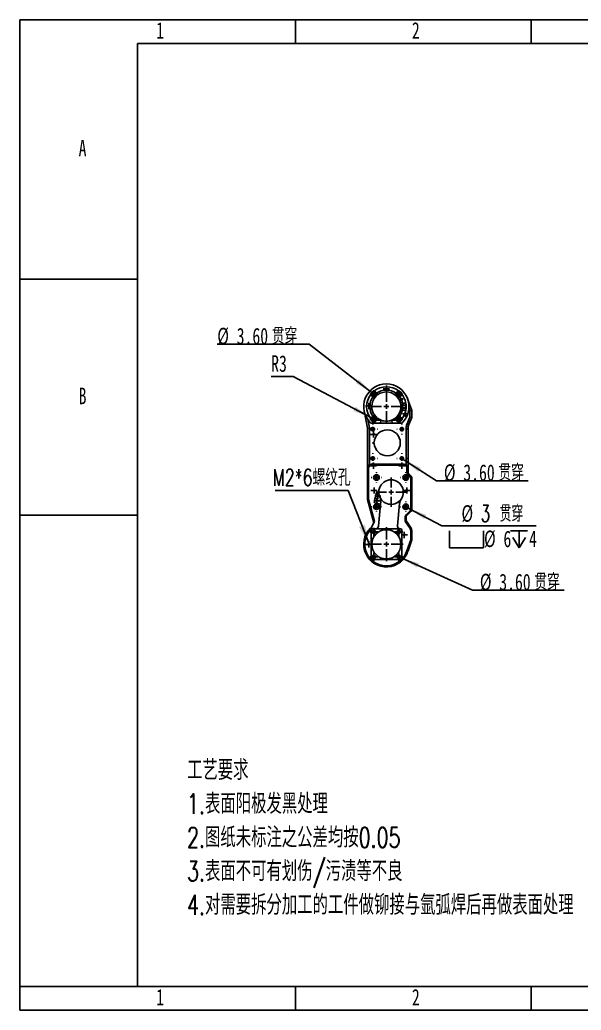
# Model space of a CAD drawing. Header units: millimetres. Extents: x 0 to 316, y 0 to 210.
# Drawn here: x 0 to 119.1, y 0 to 210 of the extents above; entities that cross this region are included whole.
import ezdxf

# ---------------------------------------------------------------- set-up
doc = ezdxf.new("R2010")
doc.units = ezdxf.units.MM
doc.layers.add('图框', color=7, linetype='Continuous')
doc.styles.add('SLDTEXTSTYLE0', font='TXT', dxfattribs={"width": 0.7, "bigfont": 'bigfont'})
doc.styles.add('SLDTEXTSTYLE3', font='TXT', dxfattribs={"width": 0.7})
doc.styles.add('SLDTEXTSTYLE4', font='TXT', dxfattribs={"width": 0.65, "bigfont": 'bigfont'})
doc.dimstyles.new('SLDDIMSTYLE2', dxfattribs={"dimtxt": 3.5, "dimasz": 4.08, "dimexe": 0, "dimexo": 0.0625, "dimgap": 0.875, "dimtad": 0, "dimtih": 1, "dimtoh": 1, "dimlfac": 5, "dimrnd": 1e-09, "dimzin": 4, "dimdsep": 46, "dimtxsty": 'SLDTEXTSTYLE3', "dimblk1": 'NONE', "dimsah": 1, "dimcen": 0, "dimadec": 0, "dimazin": 1, "dimtfac": 1, "dimtmove": 0, "dimatfit": 3, "dimldrblk": 'NONE', "dimfxl": 1, "dimfrac": 2, "dimtolj": 1, "dimtzin": 12, "dimarcsym": 0})
doc.dimstyles.new('SLDDIMSTYLE3', dxfattribs={"dimtxt": 3.5, "dimasz": 4.08, "dimexe": 0, "dimexo": 0.0625, "dimgap": 0.875, "dimtad": 0, "dimtih": 1, "dimtoh": 1, "dimlfac": 5, "dimrnd": 1e-09, "dimzin": 12, "dimdsep": 46, "dimtxsty": 'SLDTEXTSTYLE3', "dimblk1": 'NONE', "dimsah": 1, "dimcen": 0, "dimadec": 0, "dimazin": 3, "dimtfac": 1, "dimtmove": 0, "dimatfit": 3, "dimldrblk": 'NONE', "dimfxl": 1, "dimfrac": 2, "dimtolj": 1, "dimtzin": 12, "dimarcsym": 0})
doc.dimstyles.new('SLDDIMSTYLE4', dxfattribs={"dimtxt": 3.5, "dimasz": 4.08, "dimexe": 0, "dimexo": 0.0625, "dimgap": 0.875, "dimtad": 0, "dimtih": 1, "dimtoh": 1, "dimlfac": 5, "dimrnd": 1e-09, "dimzin": 12, "dimdsep": 46, "dimtxsty": 'SLDTEXTSTYLE3', "dimsah": 1, "dimcen": 0, "dimadec": 0, "dimazin": 3, "dimtfac": 1, "dimtofl": 0, "dimtmove": 0, "dimatfit": 3, "dimfxl": 1, "dimfrac": 2, "dimtolj": 1, "dimtzin": 12, "dimarcsym": 0})
doc.dimstyles.new('SLDDIMSTYLE5', dxfattribs={"dimtxt": 0.18, "dimasz": 4.08, "dimexe": 0, "dimexo": 0.0625, "dimgap": 0, "dimtad": 0, "dimtih": 1, "dimtoh": 1, "dimdec": 0, "dimrnd": 1e-09, "dimzin": 0, "dimdsep": 46, "dimtxsty": 'Standard', "dimsah": 1, "dimcen": 0.09, "dimadec": 0, "dimazin": 0, "dimtfac": 4.08, "dimtdec": 0, "dimtofl": 0, "dimtmove": 0, "dimatfit": 3, "dimfxl": 1, "dimfrac": 2, "dimtolj": 1, "dimtzin": 0, "dimarcsym": 0})

# ---------------------------------------------------------------- blocks, each defined once
blk = doc.blocks.new('_D_3')
at = {"layer": '图框'}
for p, q in [((80.79, 117.19), (81.39, 116.8)), ((81.39, 116.8), (88.42, 112.27)), ((88.42, 112.27), (107.91, 112.27))]:
    blk.add_line(p, q, dxfattribs=at)
blk.add_solid([(81.39, 116.8), (84.54, 114.16), (85.1, 115.02)], dxfattribs=at)
at = {"layer": '图框', "char_height": 3.5, "attachment_point": 1}
for s, insert, style in [('%%c', (90, 115.75), 'SLDTEXTSTYLE3'), ('3.60', (94.12, 115.74), 'SLDTEXTSTYLE3'), ('贯穿', (101.57, 115.74), 'SLDTEXTSTYLE0')]:
    blk.add_mtext(s, dxfattribs=dict(at, insert=insert, style=style))
blk = doc.blocks.new('_None')
blk = doc.blocks.new('SW_SYMBOL_HOLE_SPOT')
at = {"layer": '图框', "color": 0}
for p, q in [((0, 875), (0, 75)), ((1600, 75), (1600, 875)), ((0, 75), (1600, 75))]:
    blk.add_line(p, q, dxfattribs=at)
blk = doc.blocks.new('SW_SYMBOL_HOLE_DEPTH')
at = {"layer": '图框', "color": 0}
for p, q in [((0, 875), (800, 875)), ((100, 555), (400, 75)), ((400, 875), (400, 75)), ((700, 555), (400, 75))]:
    blk.add_line(p, q, dxfattribs=at)
blk = doc.blocks.new('_D_4')
at = {"layer": '图框'}
for p, q in [((81.36, 107.03), (82.42, 106.48)), ((82.42, 106.48), (89.57, 102.73)), ((89.57, 102.73), (109.6, 102.73))]:
    blk.add_line(p, q, dxfattribs=at)
blk.add_solid([(82.42, 106.48), (85.8, 104.14), (86.27, 105.04)], dxfattribs=at)
at = {"layer": '图框', "xscale": 0.0045117371, "yscale": 0.0045117371, "zscale": 0.0045117371}
for name, p in [('SW_SYMBOL_HOLE_SPOT', (91.16, 97.7)), ('SW_SYMBOL_HOLE_DEPTH', (104.17, 97.7))]:
    blk.add_blockref(name, p, dxfattribs=at)
at = {"layer": '图框', "char_height": 3.5, "attachment_point": 1}
for s, insert, style in [('%%c', (93.73, 107.08), 'SLDTEXTSTYLE3'), ('3 贯穿', (97.85, 107.06), 'SLDTEXTSTYLE4'), ('%%c', (98.52, 101.71), 'SLDTEXTSTYLE3'), ('6', (102.64, 101.69), 'SLDTEXTSTYLE3'), ('4', (108.07, 101.69), 'SLDTEXTSTYLE3')]:
    blk.add_mtext(s, dxfattribs=dict(at, insert=insert, style=style))
blk = doc.blocks.new('_D_5')
at = {"layer": '图框'}
for p, q in [((80.11, 96.28), (80.77, 95.99)), ((80.77, 95.99), (96.05, 89.07)), ((96.05, 89.07), (115.54, 89.07))]:
    blk.add_line(p, q, dxfattribs=at)
blk.add_solid([(80.77, 95.99), (84.28, 93.84), (84.7, 94.77)], dxfattribs=at)
at = {"layer": '图框', "char_height": 3.5, "attachment_point": 1}
for s, insert, style in [('%%c', (97.63, 92.55), 'SLDTEXTSTYLE3'), ('3.60', (101.75, 92.54), 'SLDTEXTSTYLE3'), ('贯穿', (109.2, 92.54), 'SLDTEXTSTYLE0')]:
    blk.add_mtext(s, dxfattribs=dict(at, insert=insert, style=style))
blk = doc.blocks.new('_D_6')
at = {"layer": '图框'}
for p, q in [((58, 134.34), (53.35, 134.34)), ((74.61, 125.61), (58, 134.34)), ((75.14, 125.33), (74.61, 125.61))]:
    blk.add_line(p, q, dxfattribs=at)
blk.add_solid([(74.61, 125.61), (71.23, 127.96), (70.76, 127.06)], dxfattribs=at)
at = {"layer": '图框', "insert": (53.35, 138.86), "char_height": 3.5, "attachment_point": 1, "style": 'SLDTEXTSTYLE3'}
blk.add_mtext('R3', dxfattribs=at)
blk = doc.blocks.new('_D_7')
at = {"layer": '图框'}
for p, q in [((61.4, 141.22), (41.91, 141.22)), ((74.85, 130.86), (61.4, 141.22)), ((75.42, 130.42), (74.85, 130.86))]:
    blk.add_line(p, q, dxfattribs=at)
blk.add_solid([(74.85, 130.86), (71.93, 133.75), (71.31, 132.94)], dxfattribs=at)
at = {"layer": '图框', "char_height": 3.5, "attachment_point": 1}
for s, insert, style in [('贯穿', (53.48, 144.69), 'SLDTEXTSTYLE0'), ('%%c', (41.91, 144.7), 'SLDTEXTSTYLE3'), ('3.60', (46.03, 144.69), 'SLDTEXTSTYLE3')]:
    blk.add_mtext(s, dxfattribs=dict(at, insert=insert, style=style))
blk = doc.blocks.new('SW_NOTE_0')
at = {"layer": '图框', "color": 0}
blk.add_line((-15.5, 0), (0, 0), dxfattribs=at)
at = {"layer": '图框', "color": 0, "insert": (-15.94, 4.54), "char_height": 3.5, "attachment_point": 1, "style": 'SLDTEXTSTYLE0'}
blk.add_mtext('M2*6螺纹孔', dxfattribs=at)
blk = doc.blocks.new('SW_CENTERMARKSYMBOL_0')
at = {"layer": '图框', "color": 0}
for p, q in [((-1, 0), (-1.1, 0)), ((0, 0), (-0.5, 0)), ((0, 1), (0, 1.1)), ((0, 0), (0, 0.5)), ((0, 0), (0, -0.5)), ((0, 0), (0.5, 0)), ((1, 0), (1.1, 0)), ((0, -1), (0, -1.1))]:
    blk.add_line(p, q, dxfattribs=at)
blk = doc.blocks.new('SW_CENTERMARKSYMBOL_1')
at = {"layer": '图框', "color": 0}
for p, q in [((-1, 0), (-1.1, 0)), ((0, 0), (-0.5, 0)), ((0, 1), (0, 1.1)), ((0, 0), (0, 0.5)), ((0, 0), (0, -0.5)), ((0, 0), (0.5, 0)), ((1, 0), (1.1, 0)), ((0, -1), (0, -1.1))]:
    blk.add_line(p, q, dxfattribs=at)
blk = doc.blocks.new('SW_CENTERMARKSYMBOL_2')
at = {"layer": '图框', "color": 0}
for p, q in [((-1, 0), (-1.1, 0)), ((0, 0), (-0.5, 0)), ((0, 1), (0, 1.1)), ((0, 0), (0, 0.5)), ((0, 0), (0, -0.5)), ((0, 0), (0.5, 0)), ((1, 0), (1.1, 0)), ((0, -1), (0, -1.1))]:
    blk.add_line(p, q, dxfattribs=at)
blk = doc.blocks.new('SW_CENTERMARKSYMBOL_3')
at = {"layer": '图框', "color": 0}
for p, q in [((-1, 0), (-1.1, 0)), ((0, 0), (-0.5, 0)), ((0, 1), (0, 1.1)), ((0, 0), (0, 0.5)), ((0, 0), (0, -0.5)), ((0, 0), (0.5, 0)), ((1, 0), (1.1, 0)), ((0, -1), (0, -1.1))]:
    blk.add_line(p, q, dxfattribs=at)
blk = doc.blocks.new('SW_CENTERMARKSYMBOL_4')
at = {"layer": '图框', "color": 0}
for p, q in [((0, 1), (0, 3.1)), ((-1, 0), (-3.1, 0)), ((0, 0), (-0.5, 0)), ((0, 0), (0, 0.5)), ((0, 0), (0, -0.5)), ((0, 0), (0.5, 0)), ((1, 0), (3.1, 0)), ((0, -1), (0, -3.1))]:
    blk.add_line(p, q, dxfattribs=at)
blk = doc.blocks.new('SW_CENTERMARKSYMBOL_5')
at = {"layer": '图框', "color": 0}
for p, q in [((0, 1), (0, 3.6)), ((-1, 0), (-3.6, 0)), ((0, 0), (-0.5, 0)), ((0, 0), (0, 0.5)), ((0, 0), (0, -0.5)), ((0, 0), (0.5, 0)), ((1, 0), (3.6, 0)), ((0, -1), (0, -3.6))]:
    blk.add_line(p, q, dxfattribs=at)
blk = doc.blocks.new('SW_CENTERMARKSYMBOL_6')
at = {"layer": '图框', "color": 0}
for p, q in [((-0.5, 0), (-0.6623, 0)), ((0, 0), (-0.5, 0)), ((0, 0.5), (0, 0.6623)), ((0, 0), (0, 0.5)), ((0, 0), (0, -0.5)), ((0, 0), (0.5, 0)), ((0.5, 0), (0.6623, 0)), ((0, -0.5), (0, -0.6623))]:
    blk.add_line(p, q, dxfattribs=at)
blk = doc.blocks.new('SW_CENTERMARKSYMBOL_7')
at = {"layer": '图框', "color": 0}
for p, q in [((-0.5, 0), (-0.6623, 0)), ((0, 0), (-0.5, 0)), ((0, 0.5), (0, 0.6623)), ((0, 0), (0, 0.5)), ((0, 0), (0, -0.5)), ((0, 0), (0.5, 0)), ((0.5, 0), (0.6623, 0)), ((0, -0.5), (0, -0.6623))]:
    blk.add_line(p, q, dxfattribs=at)
blk = doc.blocks.new('SW_CENTERMARKSYMBOL_8')
at = {"layer": '图框', "color": 0}
for p, q in [((-0.5, 0), (-0.6623, 0)), ((0, 0), (-0.5, 0)), ((0, 0.5), (0, 0.6623)), ((0, 0), (0, 0.5)), ((0, 0), (0, -0.5)), ((0, 0), (0.5, 0)), ((0.5, 0), (0.6623, 0)), ((0, -0.5), (0, -0.6623))]:
    blk.add_line(p, q, dxfattribs=at)
blk = doc.blocks.new('SW_CENTERMARKSYMBOL_9')
at = {"layer": '图框', "color": 0}
for p, q in [((-0.5, 0), (-0.6623, 0)), ((0, 0), (-0.5, 0)), ((0, 0.5), (0, 0.6623)), ((0, 0), (0, 0.5)), ((0, 0), (0, -0.5)), ((0, 0), (0.5, 0)), ((0.5, 0), (0.6623, 0)), ((0, -0.5), (0, -0.6623))]:
    blk.add_line(p, q, dxfattribs=at)
blk = doc.blocks.new('SW_CENTERMARKSYMBOL_10')
at = {"layer": '图框', "color": 0}
for p, q in [((-0.5, 0), (-0.6623, 0)), ((0, 0), (-0.5, 0)), ((0, 0.5), (0, 0.6623)), ((0, 0), (0, 0.5)), ((0, 0), (0, -0.5)), ((0, 0), (0.5, 0)), ((0.5, 0), (0.6623, 0)), ((0, -0.5), (0, -0.6623))]:
    blk.add_line(p, q, dxfattribs=at)
blk = doc.blocks.new('SW_CENTERMARKSYMBOL_11')
at = {"layer": '图框', "color": 0}
for p, q in [((-0.5, 0), (-0.6623, 0)), ((0, 0), (-0.5, 0)), ((0, 0.5), (0, 0.6623)), ((0, 0), (0, 0.5)), ((0, 0), (0, -0.5)), ((0, 0), (0.5, 0)), ((0.5, 0), (0.6623, 0)), ((0, -0.5), (0, -0.6623))]:
    blk.add_line(p, q, dxfattribs=at)
blk = doc.blocks.new('SW_CENTERMARKSYMBOL_12')
at = {"layer": '图框', "color": 0}
for p, q in [((-0.5, 0), (-0.6623, 0)), ((0, 0), (-0.5, 0)), ((0, 0.5), (0, 0.6623)), ((0, 0), (0, 0.5)), ((0, 0), (0, -0.5)), ((0, 0), (0.5, 0)), ((0.5, 0), (0.6623, 0)), ((0, -0.5), (0, -0.6623))]:
    blk.add_line(p, q, dxfattribs=at)
blk = doc.blocks.new('SW_CENTERMARKSYMBOL_13')
at = {"layer": '图框', "color": 0}
for p, q in [((-0.5, 0), (-0.6623, 0)), ((0, 0), (-0.5, 0)), ((0, 0.5), (0, 0.6623)), ((0, 0), (0, 0.5)), ((0, 0), (0, -0.5)), ((0, 0), (0.5, 0)), ((0.5, 0), (0.6623, 0)), ((0, -0.5), (0, -0.6623))]:
    blk.add_line(p, q, dxfattribs=at)
blk = doc.blocks.new('SW_CENTERMARKSYMBOL_14')
at = {"layer": '图框', "color": 0}
for p, q in [((-0.5, 0), (-0.6623, 0)), ((0, 0), (-0.5, 0)), ((0, 0.5), (0, 0.6623)), ((0, 0), (0, 0.5)), ((0, 0), (0, -0.5)), ((0, 0), (0.5, 0)), ((0.5, 0), (0.6623, 0)), ((0, -0.5), (0, -0.6623))]:
    blk.add_line(p, q, dxfattribs=at)
blk = doc.blocks.new('SW_CENTERMARKSYMBOL_15')
at = {"layer": '图框', "color": 0}
for p, q in [((-0.5, 0), (-0.6623, 0)), ((0, 0), (-0.5, 0)), ((0, 0.5), (0, 0.6623)), ((0, 0), (0, 0.5)), ((0, 0), (0, -0.5)), ((0, 0), (0.5, 0)), ((0.5, 0), (0.6623, 0)), ((0, -0.5), (0, -0.6623))]:
    blk.add_line(p, q, dxfattribs=at)
blk = doc.blocks.new('SW_CENTERMARKSYMBOL_16')
at = {"layer": '图框', "color": 0}
for p, q in [((-0.5, 0), (-0.6623, 0)), ((0, 0), (-0.5, 0)), ((0, 0.5), (0, 0.6623)), ((0, 0), (0, 0.5)), ((0, 0), (0, -0.5)), ((0, 0), (0.5, 0)), ((0.5, 0), (0.6623, 0)), ((0, -0.5), (0, -0.6623))]:
    blk.add_line(p, q, dxfattribs=at)
blk = doc.blocks.new('SW_CENTERMARKSYMBOL_17')
at = {"layer": '图框', "color": 0}
for p, q in [((-0.5, 0), (-0.6623, 0)), ((0, 0), (-0.5, 0)), ((0, 0.5), (0, 0.6623)), ((0, 0), (0, 0.5)), ((0, 0), (0, -0.5)), ((0, 0), (0.5, 0)), ((0.5, 0), (0.6623, 0)), ((0, -0.5), (0, -0.6623))]:
    blk.add_line(p, q, dxfattribs=at)
blk = doc.blocks.new('SW_CENTERMARKSYMBOL_18')
at = {"layer": '图框', "color": 0}
for p, q in [((0, 1), (0, 3.6)), ((-1, 0), (-3.6, 0)), ((0, 0), (-0.5, 0)), ((0, 0), (0, 0.5)), ((0, 0), (0, -0.5)), ((0, 0), (0.5, 0)), ((1, 0), (3.6, 0)), ((0, -1), (0, -3.6))]:
    blk.add_line(p, q, dxfattribs=at)
blk = doc.blocks.new('SW_CENTERMARKSYMBOL_19')
at = {"layer": '图框', "color": 0}
for p, q in [((-0.5, 0), (-0.86, 0)), ((0, 0), (-0.5, 0)), ((0, 0.5), (0, 0.86)), ((0, 0), (0, 0.5)), ((0, 0), (0, -0.5)), ((0, 0), (0.5, 0)), ((0.5, 0), (0.86, 0)), ((0, -0.5), (0, -0.86))]:
    blk.add_line(p, q, dxfattribs=at)
blk = doc.blocks.new('SW_CENTERMARKSYMBOL_20')
at = {"layer": '图框', "color": 0}
for p, q in [((-0.5, 0), (-0.86, 0)), ((0, 0), (-0.5, 0)), ((0, 0.5), (0, 0.86)), ((0, 0), (0, 0.5)), ((0, 0), (0, -0.5)), ((0, 0), (0.5, 0)), ((0.5, 0), (0.86, 0)), ((0, -0.5), (0, -0.86))]:
    blk.add_line(p, q, dxfattribs=at)
blk = doc.blocks.new('SW_CENTERMARKSYMBOL_21')
at = {"layer": '图框', "color": 0}
for p, q in [((-0.5, 0), (-0.86, 0)), ((0, 0), (-0.5, 0)), ((0, 0.5), (0, 0.86)), ((0, 0), (0, 0.5)), ((0, 0), (0, -0.5)), ((0, 0), (0.5, 0)), ((0.5, 0), (0.86, 0)), ((0, -0.5), (0, -0.86))]:
    blk.add_line(p, q, dxfattribs=at)
blk = doc.blocks.new('SW_CENTERMARKSYMBOL_22')
at = {"layer": '图框', "color": 0}
for p, q in [((-0.5, 0), (-0.86, 0)), ((0, 0), (-0.5, 0)), ((0, 0.5), (0, 0.86)), ((0, 0), (0, 0.5)), ((0, 0), (0, -0.5)), ((0, 0), (0.5, 0)), ((0.5, 0), (0.86, 0)), ((0, -0.5), (0, -0.86))]:
    blk.add_line(p, q, dxfattribs=at)
blk = doc.blocks.new('SW_CENTERMARKSYMBOL_23')
at = {"layer": '图框', "color": 0}
for p, q in [((-1, 0), (-1.1, 0)), ((0, 0), (-0.5, 0)), ((0, 1), (0, 1.1)), ((0, 0), (0, 0.5)), ((0, 0), (0, -0.5)), ((0, 0), (0.5, 0)), ((1, 0), (1.1, 0)), ((0, -1), (0, -1.1))]:
    blk.add_line(p, q, dxfattribs=at)
blk = doc.blocks.new('SW_CENTERMARKSYMBOL_24')
at = {"layer": '图框', "color": 0}
for p, q in [((-1, 0), (-1.1, 0)), ((0, 0), (-0.5, 0)), ((0, 1), (0, 1.1)), ((0, 0), (0, 0.5)), ((0, 0), (0, -0.5)), ((0, 0), (0.5, 0)), ((1, 0), (1.1, 0)), ((0, -1), (0, -1.1))]:
    blk.add_line(p, q, dxfattribs=at)
blk = doc.blocks.new('SW_CENTERMARKSYMBOL_25')
at = {"layer": '图框', "color": 0}
for p, q in [((-1, 0), (-1.1, 0)), ((0, 0), (-0.5, 0)), ((0, 1), (0, 1.1)), ((0, 0), (0, 0.5)), ((0, 0), (0, -0.5)), ((0, 0), (0.5, 0)), ((1, 0), (1.1, 0)), ((0, -1), (0, -1.1))]:
    blk.add_line(p, q, dxfattribs=at)
blk = doc.blocks.new('SW_CENTERMARKSYMBOL_26')
at = {"layer": '图框', "color": 0}
for p, q in [((-1, 0), (-1.1, 0)), ((0, 0), (-0.5, 0)), ((0, 1), (0, 1.1)), ((0, 0), (0, 0.5)), ((0, 0), (0, -0.5)), ((0, 0), (0.5, 0)), ((1, 0), (1.1, 0)), ((0, -1), (0, -1.1))]:
    blk.add_line(p, q, dxfattribs=at)
blk = doc.blocks.new('SW_CENTERMARKSYMBOL_27')
at = {"layer": '图框', "color": 0}
for p, q in [((-0.5, 0), (-0.86, 0)), ((0, 0), (-0.5, 0)), ((0, 0.5), (0, 0.86)), ((0, 0), (0, 0.5)), ((0, 0), (0, -0.5)), ((0, 0), (0.5, 0)), ((0.5, 0), (0.86, 0)), ((0, -0.5), (0, -0.86))]:
    blk.add_line(p, q, dxfattribs=at)
blk = doc.blocks.new('SW_CENTERMARKSYMBOL_28')
at = {"layer": '图框', "color": 0}
for p, q in [((-0.5, 0), (-0.86, 0)), ((0, 0), (-0.5, 0)), ((0, 0.5), (0, 0.86)), ((0, 0), (0, 0.5)), ((0, 0), (0, -0.5)), ((0, 0), (0.5, 0)), ((0.5, 0), (0.86, 0)), ((0, -0.5), (0, -0.86))]:
    blk.add_line(p, q, dxfattribs=at)
blk = doc.blocks.new('SW_CENTERMARKSYMBOL_29')
at = {"layer": '图框', "color": 0}
for p, q in [((-0.5, 0), (-0.86, 0)), ((0, 0), (-0.5, 0)), ((0, 0.5), (0, 0.86)), ((0, 0), (0, 0.5)), ((0, 0), (0, -0.5)), ((0, 0), (0.5, 0)), ((0.5, 0), (0.86, 0)), ((0, -0.5), (0, -0.86))]:
    blk.add_line(p, q, dxfattribs=at)
blk = doc.blocks.new('SW_CENTERMARKSYMBOL_30')
at = {"layer": '图框', "color": 0}
for p, q in [((-0.5, 0), (-0.86, 0)), ((0, 0), (-0.5, 0)), ((0, 0.5), (0, 0.86)), ((0, 0), (0, 0.5)), ((0, 0), (0, -0.5)), ((0, 0), (0.5, 0)), ((0.5, 0), (0.86, 0)), ((0, -0.5), (0, -0.86))]:
    blk.add_line(p, q, dxfattribs=at)

msp = doc.modelspace()

# ---------------------------------------------------------------- linework, layer by layer
at = {"color": 7, "linetype": 'Continuous', "lineweight": 25}
for p, q in [((80.7372, 129.4709), (80.9186, 129.5555)), ((81.0031, 129.3742), (80.8218, 129.2897)), ((81.2737, 128.3238), (80.8893, 127.917)), ((80.9186, 129.5555), (81.1405, 129.659)), ((80.9882, 127.8761), (81.3168, 128.2238)), ((81.225, 129.4777), (81.0031, 129.3742)), ((81.9248, 128.7238), (81.2115, 128.7238)), ((81.2805, 128.331), (81.2737, 128.3238)), ((81.3168, 128.2238), (81.2737, 128.3238)), ((81.9765, 128.3238), (81.2737, 128.3238)), ((81.3168, 128.2238), (81.8832, 128.2238)), ((83.1901, 127.1893), (82.2995, 129.6311)), ((73.0792, 127.0655), (73.7901, 123.4288)), ((80.8815, 127.7562), (80.9812, 127.7488)), ((80.9812, 127.7488), (80.9812, 127.6488)), ((81.8832, 127.7488), (80.9812, 127.7488)), ((80.9812, 127.6488), (81.9765, 127.6488)), ((81.205, 127.2488), (81.9248, 127.2488)), ((82.581, 127.6918), (82.7901, 127.1187)), ((82.7901, 127.1187), (83.1901, 127.1893)), ((82.7901, 127.1187), (82.7901, 125.7351)), ((83.1901, 125.653), (83.1901, 127.1893)), ((74.1901, 123.4676), (73.8398, 125.2595)), ((76.5719, 124.4396), (76.6529, 125.086)), ((79.0082, 124.4396), (78.9272, 125.086)), ((82.7901, 125.7351), (82.1841, 124.3212)), ((82.5518, 124.1636), (82.1841, 124.3212)), ((82.5518, 124.1636), (83.1901, 125.653)), ((82.7901, 125.7351), (83.1901, 125.653)), ((74.1901, 123.4676), (73.7901, 123.4288)), ((73.7901, 123.4288), (73.7901, 114.9863)), ((74.1901, 115.6791), (74.1901, 123.4676)), ((81.9901, 115.6791), (81.9901, 123.3758)), ((82.3901, 123.3758), (81.9901, 123.3758)), ((82.3901, 114.9863), (82.3901, 123.3758)), ((74.5901, 115.5663), (74.5901, 115.7863)), ((81.5901, 115.7863), (74.5901, 115.7863)), ((74.5901, 115.5663), (81.5901, 115.5663)), ((81.5901, 115.5663), (81.5901, 115.7863)), ((74.0101, 114.9863), (73.7901, 114.9863)), ((73.7901, 114.9863), (73.7901, 108.3053)), ((74.0101, 108.3343), (74.0101, 114.9863)), ((82.1701, 114.9863), (82.1701, 114.0726)), ((82.1701, 114.9863), (82.3901, 114.9863)), ((82.3901, 114.0726), (82.1701, 114.0726)), ((82.5072, 113.7897), (82.3516, 113.6342)), ((82.3516, 113.6342), (82.7416, 113.2442)), ((82.3901, 114.0726), (82.3901, 114.9863)), ((82.8972, 113.3998), (82.5072, 113.7897)), ((82.8972, 113.3998), (82.7416, 113.2442)), ((82.9701, 112.6927), (82.9701, 106.1728)), ((82.9701, 112.6927), (83.1901, 112.6927)), ((83.1901, 106.1728), (83.1901, 112.6927)), ((75.2334, 107.7815), (75.6673, 109.7339)), ((75.9059, 109.8858), (76.1903, 109.8226)), ((73.7901, 108.3053), (74.0101, 108.3343)), ((73.7901, 108.3053), (75.1155, 103.3588)), ((75.265, 103.6509), (74.0101, 108.3343)), ((76.5496, 107.2842), (75.3853, 107.5429)), ((76.5496, 107.2842), (76.1279, 102.6166)), ((76.5938, 107.7739), (76.5496, 107.2842)), ((80.154, 102.7246), (80.5776, 107.414)), ((82.853, 105.8985), (81.9611, 105.0437)), ((82.1133, 104.8849), (81.9611, 105.0437)), ((82.1133, 104.8849), (83.0052, 105.7396)), ((83.0052, 105.7396), (82.853, 105.8985)), ((83.1901, 106.1728), (82.9701, 106.1728)), ((75.265, 103.6509), (74.2831, 101.7321)), ((81.7701, 104.5961), (81.7701, 103.9074)), ((81.9901, 104.5961), (81.7701, 104.5961)), ((81.9901, 103.9074), (81.7701, 103.9074)), ((82.0572, 103.6855), (81.8742, 103.5635)), ((81.8742, 103.5635), (82.8391, 102.1162)), ((81.9901, 103.9074), (81.9901, 104.5961)), ((83.0221, 102.2382), (82.0572, 103.6855)), ((74.5401, 101.8706), (74.5401, 95.7363)), ((75.5304, 102.0706), (74.7401, 102.0706)), ((80.7515, 102.0706), (75.5304, 102.0706)), ((80.8601, 102.0706), (80.7515, 102.0706)), ((81.0601, 95.5795), (81.0601, 101.8706)), ((83.0221, 102.2382), (82.8391, 102.1162)), ((82.9701, 101.6835), (82.9701, 99.7672)), ((83.1901, 101.6835), (82.9701, 101.6835)), ((83.1901, 99.7305), (83.1901, 101.6835)), ((82.9701, 99.7672), (82.1518, 97.3863)), ((82.3845, 97.3863), (83.1901, 99.7305)), ((82.9701, 99.7672), (83.1901, 99.7305)), ((82.1518, 97.3863), (82.1508, 97.3863)), ((82.1518, 97.3863), (82.3845, 97.3863)), ((74.7401, 95.5363), (81.0171, 95.5363))]:
    msp.add_line(p, q, dxfattribs=at)
for centre, radius in [((75.1384, 130.6379), 0.36), ((80.4417, 130.6379), 0.36), ((75.1384, 125.3346), 0.36), ((80.4417, 125.3346), 0.36), ((74.8901, 123.1996), 0.36), ((75.0901, 122.0863), 0.1623), ((81.0901, 123.1996), 0.36), ((74.8901, 116.9996), 0.36), ((81.0901, 116.9996), 0.36), ((75.6897, 112.9567), 0.6), ((81.8904, 112.9567), 0.6), ((75.6897, 112.9567), 0.3), ((81.8904, 112.9567), 0.3), ((75.1901, 110.1863), 0.1623), ((82.1051, 110.1863), 0.1623), ((75.6897, 106.7559), 0.6), ((75.7901, 107.9863), 0.1623), ((75.9901, 108.9863), 0.1623), ((81.8904, 106.7559), 0.6), ((75.6897, 106.7559), 0.3), ((81.8904, 106.7559), 0.3), ((77.7901, 98.7863), 3.1), ((75.1384, 101.4379), 0.36), ((80.4417, 101.4379), 0.36), ((81.5851, 100.7599), 0.1623), ((74.0543, 98.767), 0.1623), ((75.1384, 96.1346), 0.36), ((80.4417, 96.1346), 0.36)]:
    msp.add_circle(centre, radius, dxfattribs=at)
for centre, radius, start, end in [((77.7901, 127.9863), 4.8, 313.166062, 226.833938), ((77.7901, 127.9863), 4.2, 140.731968, 219.268032), ((75.1384, 130.6379), 0.6, 179.356801, 180), ((75.1384, 130.6379), 0.6, 180, 253.866981), ((77.7901, 127.9863), 3.1, 4.205968, 180), ((77.7901, 127.9863), 4.2, 50.731968, 129.268032), ((75.1384, 130.6379), 0.6, 16.133019, 90.643199), ((77.7901, 127.9863), 3.5, 53.634307, 126.365693), ((80.4417, 130.6379), 0.6, 89.356801, 163.866981), ((80.4417, 130.6379), 0.6, 286.133019, 0.643199), ((77.7901, 127.9863), 4.2, 10.113819, 39.268032), ((77.7901, 127.9863), 3.5, 143.634307, 216.365693), ((77.7901, 127.9863), 3.5, 26.637245, 36.365693), ((77.7901, 127.9863), 3.3, 23.263498, 26.736502), ((77.7901, 127.9863), 3.5, 12.164843, 23.362755), ((81.1828, 129.5683), 0.1, 295, 115), ((77.7901, 127.9863), 4.1, 356.678653, 3.321347), ((77.7901, 127.9863), 4.2, 355.390392, 4.609608), ((77.7901, 127.9863), 3.1, 180, 249.405288), ((77.7901, 127.9863), 3.1, 290.594677, 349.60701), ((77.7901, 127.9863), 3.5, 323.654167, 346.810585), ((80.9812, 127.7488), 0.1, 175.742991, 270), ((77.7901, 127.9863), 3.1, 355.742991, 358.719948), ((74.1719, 111.5653), 17.6778, 67.319947, 67.666833), ((77.7901, 127.9863), 3.2, 355.742991, 358.026121), ((77.7901, 127.9863), 4.2, 320.522516, 349.886181), ((75.1384, 125.3346), 0.6, 106.133019, 180), ((75.1384, 125.3346), 0.6, 180, 180.643199), ((75.1384, 125.3346), 0.6, 342.867993, 343.866981), ((77.7901, 127.9863), 3.5, 233.634307, 233.748829), ((80.4323, 125.3386), 0.6, 357.842265, 72.86322), ((84.3901, 123.3758), 2.4, 156.801408, 180), ((84.3901, 123.3758), 2, 156.801408, 180), ((77.9901, 120.2996), 2.76, 181.924632, 178.601032), ((75.0901, 120.2863), 0.1623, 29.811169, 330.714495), ((74.5901, 114.9863), 0.8, 90, 180), ((74.5901, 114.9863), 0.58, 90, 180), ((81.5901, 114.9863), 0.8, 0, 90), ((81.5901, 114.9863), 0.58, 0, 90), ((82.7901, 114.0726), 0.62, 180, 225), ((82.7901, 114.0726), 0.4, 180, 225), ((78.7901, 109.8563), 2.6, 325.246394, 180), ((82.1901, 112.6927), 0.78, 0, 45), ((82.1901, 112.6927), 1, 0, 45), ((75.8625, 109.6905), 0.2, 77.471192, 167.471192), ((78.7901, 109.8563), 2.6, 180, 180.743215), ((78.7901, 109.8563), 2.6, 180.743215, 204.430085), ((75.4287, 107.7382), 0.2, 167.471192, 257.471192), ((74.6019, 107.9538), 2, 354.83824, 24.430085), ((78.7901, 109.8563), 2.6, 204.430085, 325.246394), ((82.5695, 107.2341), 2, 145.246394, 174.83824), ((82.3901, 104.5961), 0.62, 133.781125, 180), ((82.5901, 106.1728), 0.38, 313.781125, 0), ((82.5901, 106.1728), 0.6, 313.781125, 0), ((82.3901, 103.9074), 0.62, 180, 213.690068), ((82.3901, 104.5961), 0.4, 133.781125, 180), ((82.3901, 103.9074), 0.4, 180, 213.690068), ((77.7901, 98.7863), 4.8, 135.016999, 343.042237), ((77.7901, 98.7863), 4.58, 139.970852, 314.797052), ((74.7401, 101.8706), 0.2, 90, 180), ((75.5304, 102.6706), 0.6, 270, 354.83824), ((80.7515, 102.6706), 0.6, 174.83824, 270), ((80.8601, 101.8706), 0.2, 0, 90), ((82.1901, 101.6835), 0.78, 0, 33.690068), ((82.1901, 101.6835), 1, 0, 33.690068), ((77.7901, 98.7863), 4.58, 315.559161, 342.20111), ((74.7401, 95.7363), 0.2, 180, 270)]:
    msp.add_arc(centre, radius, start, end, dxfattribs=at)
msp.add_ellipse((80.6391, 127.285), major_axis=(0.5642, -0.0652), ratio=0.70487325, start_param=6.20190309, end_param=6.35573834, dxfattribs=at)
for points, knots in [([(74.5384, 130.6447), (74.5387, 130.6537), (74.5391, 130.6716), (74.5413, 130.6987), (74.5447, 130.7259), (74.551, 130.7626), (74.5622, 130.8087), (74.5879, 130.882), (74.6339, 130.9704), (74.7113, 131.0651), (74.806, 131.1425), (74.8943, 131.1885), (74.9677, 131.2141), (75.0229, 131.2275), (75.0781, 131.2359), (75.1137, 131.2372), (75.1317, 131.2379)], [0, 0, 0, 0, 0.03206536, 0.06381266, 0.09530062, 0.12658917, 0.19086781, 0.25316919, 0.37839365, 0.50001745, 0.62163166, 0.74686572, 0.80915741, 0.87344575, 0.93619912, 1, 1, 1, 1]), ([(75.7148, 130.8047), (75.7177, 130.794), (75.7235, 130.7728), (75.7366, 130.7063), (75.7434, 130.605), (75.7216, 130.4829), (75.6851, 130.3861), (75.6445, 130.3124), (75.5938, 130.244), (75.5325, 130.183), (75.4638, 130.1314), (75.3658, 130.078), (75.2667, 130.0484), (75.1723, 130.0375), (75.1039, 130.0378), (75.0361, 130.0451), (74.9934, 130.056), (74.9717, 130.0616)], [0, 0, 0, 0, 0.03048693, 0.06038412, 0.18356805, 0.29460427, 0.35570459, 0.41346144, 0.47165174, 0.52824163, 0.5860351, 0.64541832, 0.76335357, 0.81963892, 0.87928795, 0.9384994, 1, 1, 1, 1]), ([(79.8417, 130.6379), (79.8419, 130.6491), (79.8422, 130.6717), (79.8451, 130.7051), (79.8498, 130.7385), (79.8564, 130.7719), (79.8623, 130.7936), (79.8653, 130.8047)], [0, 0, 0, 0, 0.19187255, 0.38735862, 0.5869176, 0.79099048, 1, 1, 1, 1]), ([(80.6084, 130.0616), (80.5968, 130.0584), (80.5738, 130.0522), (80.5387, 130.0454), (80.5038, 130.0407), (80.4688, 130.0381), (80.4339, 130.0376), (80.3991, 130.0391), (80.354, 130.0437), (80.2986, 130.054), (80.2313, 130.0746), (80.1643, 130.1041), (80.0986, 130.144), (80.0377, 130.192), (79.9834, 130.2483), (79.937, 130.3105), (79.9001, 130.3763), (79.8724, 130.4442), (79.8543, 130.5103), (79.8435, 130.5757), (79.8423, 130.6169), (79.8417, 130.6379)], [0, 0, 0, 0, 0.03894724, 0.07681589, 0.11369263, 0.14966919, 0.18484257, 0.21931505, 0.25319411, 0.31676051, 0.37775289, 0.44207679, 0.50400059, 0.56559493, 0.62593682, 0.68761753, 0.75073121, 0.81213032, 0.87726988, 0.93706477, 1, 1, 1, 1]), ([(80.4484, 131.2379), (80.4574, 131.2377), (80.4753, 131.2373), (80.5025, 131.235), (80.5296, 131.2316), (80.5664, 131.2253), (80.6124, 131.2141), (80.6858, 131.1885), (80.7741, 131.1425), (80.8688, 131.0651), (80.9462, 130.9704), (80.9922, 130.882), (81.0179, 130.8087), (81.0312, 130.7535), (81.0397, 130.6983), (81.041, 130.6627), (81.0417, 130.6447)], [0, 0, 0, 0, 0.03206536, 0.06381266, 0.09530062, 0.12658917, 0.19086781, 0.25316919, 0.37839365, 0.50001745, 0.62163166, 0.74686572, 0.80915741, 0.87344575, 0.93619912, 1, 1, 1, 1]), ([(80.8817, 128.2137), (80.8824, 128.2037), (80.8838, 128.1843), (80.8854, 128.1558), (80.8868, 128.1287), (80.8879, 128.1032), (80.8887, 128.0792), (80.8893, 128.0567), (80.8897, 128.0359), (80.8899, 128.0168), (80.8901, 127.9903), (80.89, 127.9665), (80.8898, 127.9472), (80.8896, 127.9321), (80.8893, 127.9195), (80.8893, 127.9179), (80.8893, 127.917)], [0, 0, 0, 0, 0.06459506, 0.12649294, 0.18585823, 0.24287139, 0.29773207, 0.3506618, 0.40190584, 0.45173389, 0.50043928, 0.62457507, 0.68636942, 0.74941069, 0.8701279, 1, 1, 1, 1]), ([(81.2115, 128.7238), (81.2133, 128.716), (81.2169, 128.7002), (81.224, 128.6767), (81.2321, 128.6531), (81.2385, 128.6377), (81.2417, 128.63)], [0, 0, 0, 0, 0.2418783, 0.48880712, 0.7413414, 1, 1, 1, 1]), ([(81.2805, 128.331), (81.2821, 128.333), (81.2854, 128.337), (81.2896, 128.3456), (81.293, 128.356), (81.2956, 128.3684), (81.2972, 128.3827), (81.2979, 128.3988), (81.2976, 128.4168), (81.2956, 128.4427), (81.29, 128.4789), (81.2788, 128.5259), (81.2633, 128.5769), (81.2491, 128.6117), (81.2417, 128.63)], [0, 0, 0, 0, 0.06287262, 0.12543236, 0.18779925, 0.25008762, 0.31240838, 0.37487212, 0.43759318, 0.50069458, 0.62414428, 0.7503594, 0.86920721, 1, 1, 1, 1]), ([(81.9248, 128.7238), (81.9263, 128.7151), (81.9294, 128.6978), (81.9337, 128.6719), (81.9379, 128.6463), (81.9418, 128.6211), (81.9456, 128.5962), (81.9514, 128.5555), (81.9586, 128.5011), (81.9656, 128.4401), (81.9707, 128.3895), (81.9737, 128.3563), (81.9754, 128.3365), (81.9763, 128.3258), (81.9764, 128.3245), (81.9765, 128.3238)], [0, 0, 0, 0, 0.04210739, 0.08382354, 0.12532123, 0.16677595, 0.20836374, 0.25025897, 0.37527864, 0.50019869, 0.62500583, 0.749906, 0.83345243, 0.91632563, 1, 1, 1, 1]), ([(80.8815, 127.7562), (80.8813, 127.7537), (80.8809, 127.7481), (80.88, 127.7366), (80.8788, 127.7222), (80.8772, 127.7046), (80.8751, 127.682), (80.8715, 127.6475), (80.8663, 127.6019), (80.8599, 127.5541), (80.8533, 127.5099), (80.8468, 127.4693), (80.8417, 127.4409), (80.8392, 127.4271)], [0, 0, 0, 0, 0.04256371, 0.09472384, 0.15903841, 0.2165632, 0.28793362, 0.38663067, 0.53951626, 0.68008856, 0.77779336, 0.89149358, 1, 1, 1, 1]), ([(80.8392, 127.4271), (80.8823, 127.3523), (80.9381, 127.2971), (81.0605, 127.2182), (81.1277, 127.195), (81.1977, 127.1876)], [0, 0, 0, 0, 0.5, 0.5, 1, 1, 1, 1]), ([(81.1262, 127.5904), (81.1294, 127.5853), (81.1356, 127.5757), (81.1441, 127.5603), (81.1514, 127.5458), (81.1598, 127.5272), (81.169, 127.5036), (81.1787, 127.4729), (81.1869, 127.44), (81.1944, 127.4008), (81.2004, 127.3553), (81.2044, 127.3035), (81.2047, 127.2683), (81.2049, 127.2507)], [0, 0, 0, 0, 0.07192584, 0.13602129, 0.19228955, 0.24073589, 0.33830493, 0.43025967, 0.52510989, 0.62023936, 0.74706454, 0.87353896, 1, 1, 1, 1]), ([(81.9765, 127.6488), (81.9765, 127.6486), (81.9764, 127.6483), (81.9762, 127.6456), (81.9759, 127.6414), (81.9754, 127.6354), (81.9747, 127.6277), (81.9734, 127.6121), (81.9707, 127.5831), (81.9656, 127.5325), (81.9586, 127.4715), (81.9504, 127.4094), (81.9419, 127.3518), (81.9339, 127.3007), (81.9278, 127.2661), (81.9248, 127.2488)], [0, 0, 0, 0, 0.04204295, 0.08370653, 0.12517259, 0.16662555, 0.20825002, 0.25022836, 0.3751013, 0.49993439, 0.62482719, 0.74987278, 0.83329996, 0.91620751, 1, 1, 1, 1]), ([(75.0568, 124.7402), (75.0469, 124.7417), (75.0272, 124.7447), (74.9976, 124.7511), (74.9685, 124.7589), (74.9399, 124.7682), (74.9116, 124.7789), (74.8839, 124.791), (74.8336, 124.8161), (74.7633, 124.8618), (74.6828, 124.9391), (74.6179, 125.0293), (74.5772, 125.1162), (74.5538, 125.194), (74.5413, 125.2612), (74.5394, 125.3054), (74.5384, 125.3279)], [0, 0, 0, 0, 0.03778445, 0.07485465, 0.11130238, 0.1472236, 0.18271787, 0.21788766, 0.25283759, 0.37656578, 0.49843, 0.62057584, 0.746598, 0.82842726, 0.91254295, 1, 1, 1, 1]), ([(74.9717, 125.911), (74.981, 125.9136), (74.9994, 125.9186), (75.0275, 125.9245), (75.0558, 125.9291), (75.0841, 125.9324), (75.1273, 125.9352), (75.1853, 125.9344), (75.2619, 125.9235), (75.3395, 125.9021), (75.419, 125.8673), (75.4946, 125.8204), (75.5643, 125.7605), (75.6241, 125.6909), (75.6711, 125.6152), (75.7059, 125.5357), (75.7272, 125.4581), (75.7382, 125.3815), (75.7391, 125.3087), (75.7321, 125.2364), (75.7206, 125.1911), (75.7148, 125.1679)], [0, 0, 0, 0, 0.026479398, 0.052485779, 0.078057242, 0.103232902, 0.128052877, 0.191323714, 0.25085951, 0.316096586, 0.376870429, 0.439547504, 0.500020429, 0.560480148, 0.623170444, 0.683931182, 0.749181398, 0.808704427, 0.87198804, 0.934689512, 1, 1, 1, 1]), ([(75.0568, 124.7402), (75.0555, 124.7142), (75.0529, 124.6629), (75.051, 124.5868), (75.0505, 124.5126), (75.0515, 124.4637), (75.052, 124.4396)], [0, 0, 0, 0, 0.261009398, 0.514724327, 0.76107191, 1, 1, 1, 1]), ([(75.052, 124.4396), (75.0933, 124.4396), (75.1776, 124.4396), (75.3063, 124.4396), (75.4504, 124.4396), (75.6225, 124.4396), (75.875, 124.4396), (76.138, 124.4396), (76.3882, 124.4396), (76.5137, 124.4396), (76.5719, 124.4396)], [0, 0, 0, 0, 0.08084295, 0.16503474, 0.25257807, 0.36398533, 0.5037467, 0.75044937, 0.88426585, 1, 1, 1, 1]), ([(75.7118, 125.1579), (75.7083, 125.1473), (75.7015, 125.1262), (75.6888, 125.0951), (75.6721, 125.0593), (75.6498, 125.0195), (75.6108, 124.9619), (75.5518, 124.8953), (75.4663, 124.8283), (75.3692, 124.7771), (75.2827, 124.7504), (75.2129, 124.7385), (75.161, 124.7343), (75.1085, 124.7344), (75.0742, 124.7383), (75.0568, 124.7402)], [0, 0, 0, 0, 0.04232387, 0.08408219, 0.12547761, 0.18849148, 0.25055568, 0.37553313, 0.5001178, 0.62408593, 0.74979436, 0.81023378, 0.87163486, 0.9346549, 1, 1, 1, 1]), ([(76.6529, 125.086), (76.6327, 125.0868), (76.5593, 125.0894), (76.4005, 125.0982), (76.2116, 125.113), (76.0253, 125.1309), (75.8722, 125.147), (75.7712, 125.1582), (75.7204, 125.1638)], [0, 0, 0, 0, 0.06316081, 0.22949767, 0.49986702, 0.66487273, 0.8315575, 1, 1, 1, 1]), ([(76.5719, 124.4396), (76.6054, 124.4396), (76.6713, 124.4396), (76.7695, 124.4396), (76.8654, 124.4396), (76.9592, 124.4396), (77.0508, 124.4397), (77.1404, 124.4397), (77.228, 124.4397), (77.3136, 124.4397), (77.3972, 124.4397), (77.479, 124.4396), (77.5589, 124.4396), (77.637, 124.4396), (77.7132, 124.4396), (77.8632, 124.4396), (78.0938, 124.4396), (78.344, 124.4396), (78.5425, 124.4396), (78.6884, 124.4396), (78.8451, 124.4396), (78.9524, 124.4396), (79.0082, 124.4396)], [0, 0, 0, 0, 0.0421475, 0.08311112, 0.12294719, 0.1617084, 0.19944389, 0.23619923, 0.27201653, 0.30693448, 0.34098846, 0.37421063, 0.40663, 0.4382726, 0.4691616, 0.49931737, 0.62054216, 0.74929516, 0.80476314, 0.86485095, 0.92982198, 1, 1, 1, 1]), ([(78.8805, 125.0844), (78.7984, 125.0536), (78.7137, 125.0257), (78.5391, 124.9768), (78.449, 124.9557), (78.1736, 124.9044), (77.9822, 124.8863), (77.598, 124.8863), (77.4067, 124.9044), (77.1312, 124.9557), (77.0411, 124.9768), (76.8665, 125.0257), (76.7817, 125.0536), (76.6996, 125.0844)], [0, 0, 0, 0, 0.125, 0.125, 0.25, 0.25, 0.5, 0.5, 0.75, 0.75, 0.875, 0.875, 1, 1, 1, 1]), ([(78.9272, 125.086), (78.9599, 125.0873), (79.0252, 125.0898), (79.1221, 125.0952), (79.218, 125.1015), (79.3127, 125.1088), (79.4064, 125.1168), (79.4989, 125.1255), (79.5904, 125.1346), (79.6808, 125.1441), (79.7702, 125.1538), (79.8291, 125.1604), (79.8584, 125.1636)], [0, 0, 0, 0, 0.10249785, 0.20438191, 0.30567533, 0.40640038, 0.50657871, 0.6062314, 0.70537922, 0.80404277, 0.90224272, 1, 1, 1, 1]), ([(79.0082, 124.4396), (79.0664, 124.4396), (79.1919, 124.4396), (79.442, 124.4396), (79.7051, 124.4396), (79.9575, 124.4396), (80.1513, 124.4396), (80.3366, 124.4396), (80.4655, 124.4396), (80.5281, 124.4396)], [0, 0, 0, 0, 0.11571542, 0.2495107, 0.4962077, 0.63598332, 0.7474186, 0.87747522, 1, 1, 1, 1]), ([(79.8323, 125.3386), (79.8325, 125.3494), (79.8328, 125.3706), (79.8355, 125.4027), (79.8397, 125.4344), (79.8482, 125.4785), (79.8637, 125.5345), (79.892, 125.6031), (79.9298, 125.6695), (79.9772, 125.7321), (80.0327, 125.7885), (80.0946, 125.8363), (80.1614, 125.8758), (80.2292, 125.9046), (80.2971, 125.9245), (80.362, 125.9356), (80.4254, 125.9397), (80.4871, 125.9373), (80.549, 125.9287), (80.5888, 125.9176), (80.6091, 125.912)], [0, 0, 0, 0, 0.031915472, 0.062949667, 0.09319459, 0.122749771, 0.187900657, 0.249259166, 0.312305755, 0.373898592, 0.43415779, 0.495884205, 0.55770724, 0.62220331, 0.682989143, 0.74637887, 0.806168193, 0.868015073, 0.932460879, 1, 1, 1, 1]), ([(79.8584, 125.1636), (79.8551, 125.1752), (79.8486, 125.198), (79.8413, 125.2331), (79.8361, 125.2681), (79.8329, 125.3031), (79.8325, 125.3269), (79.8323, 125.3386)], [0, 0, 0, 0, 0.20942636, 0.41366769, 0.61318569, 0.80846233, 1, 1, 1, 1]), ([(80.523, 124.7455), (80.5129, 124.7441), (80.493, 124.7414), (80.4626, 124.7391), (80.4324, 124.7383), (80.4023, 124.7391), (80.3724, 124.7414), (80.3427, 124.7451), (80.2871, 124.7549), (80.2066, 124.7789), (80.1078, 124.83), (80.0207, 124.8975), (79.9607, 124.9649), (79.921, 125.0232), (79.8957, 125.0687), (79.8743, 125.1157), (79.8638, 125.1476), (79.8584, 125.1636)], [0, 0, 0, 0, 0.03778486, 0.07467842, 0.11082101, 0.14634844, 0.18139143, 0.21607504, 0.25051816, 0.37623631, 0.5000483, 0.62469557, 0.74959167, 0.81161836, 0.87462177, 0.93677657, 1, 1, 1, 1]), ([(81.0319, 125.316), (81.0313, 125.305), (81.0302, 125.2832), (81.0261, 125.2502), (81.0204, 125.2176), (81.0128, 125.1854), (81.0034, 125.1535), (80.9844, 125.1002), (80.9487, 125.0269), (80.8851, 124.9401), (80.8069, 124.8657), (80.7276, 124.8139), (80.6542, 124.7798), (80.589, 124.7577), (80.5453, 124.7496), (80.523, 124.7455)], [0, 0, 0, 0, 0.0442026, 0.08747384, 0.12993282, 0.17170469, 0.21291993, 0.25371329, 0.37953354, 0.50173391, 0.62364768, 0.74738542, 0.82931298, 0.91311849, 1, 1, 1, 1]), ([(80.5281, 124.4396), (80.5286, 124.4641), (80.5297, 124.5139), (80.529, 124.5893), (80.527, 124.6668), (80.5243, 124.719), (80.523, 124.7455)], [0, 0, 0, 0, 0.23874348, 0.48503102, 0.73880849, 1, 1, 1, 1]), ([(74.3949, 102.1794), (74.3951, 102.1795), (74.3954, 102.1796), (74.3982, 102.1807), (74.4025, 102.1825), (74.4087, 102.1851), (74.4166, 102.1883), (74.4261, 102.1923), (74.4375, 102.197), (74.4585, 102.2057), (74.4933, 102.2201), (74.5259, 102.2335), (74.5434, 102.2408)], [0, 0, 0, 0, 0.055081854, 0.110563472, 0.16760104, 0.227260353, 0.290474735, 0.358030325, 0.430572259, 0.508622127, 0.736442402, 1, 1, 1, 1]), ([(81.0171, 95.5363), (81.0243, 95.5363), (81.0386, 95.5363), (81.0529, 95.5363), (81.0601, 95.5363)], [0, 0, 0, 0, 0.501414, 1, 1, 1, 1]), ([(81.0601, 95.5363), (81.0601, 95.5435), (81.0601, 95.5578), (81.0601, 95.5723), (81.0601, 95.5795)], [0, 0, 0, 0, 0.49855824, 1, 1, 1, 1])]:
    msp.add_open_spline(points, degree=3, knots=knots, dxfattribs=at)
for points in [[(81.2417, 128.63), (81.1239, 128.4948), (81.0044, 128.3566), (80.8817, 128.2137)], [(81.9765, 128.3238), (81.9454, 128.2901), (81.9143, 128.2568), (81.8832, 128.2238)], [(80.9812, 127.6488), (81.0321, 127.6488), (81.0829, 127.6284), (81.1263, 127.5905)], [(81.0418, 127.6488), (81.0702, 127.6488), (81.1007, 127.6288), (81.1264, 127.5905)], [(81.1977, 127.1877), (81.2013, 127.2079), (81.2037, 127.2283), (81.2049, 127.2488)], [(81.2049, 127.2507), (81.2049, 127.25), (81.2049, 127.2494), (81.2049, 127.2488)], [(81.8832, 127.7488), (81.9143, 127.7158), (81.9454, 127.6825), (81.9765, 127.6488)], [(74.6085, 124.4396), (74.5746, 124.4548), (74.5406, 124.47), (74.5063, 124.4853)], [(74.6085, 124.4396), (74.7637, 124.4396), (74.911, 124.4396), (75.052, 124.4396)], [(75.7204, 125.1638), (75.7175, 125.1618), (75.7147, 125.1599), (75.7118, 125.1579)], [(76.6996, 125.0844), (76.684, 125.0849), (76.6685, 125.0855), (76.6529, 125.086)], [(78.9272, 125.086), (78.9116, 125.0855), (78.896, 125.0849), (78.8805, 125.0844)], [(80.5281, 124.4396), (80.6691, 124.4396), (80.8164, 124.4396), (80.9716, 124.4396)], [(81.0738, 124.4853), (81.0395, 124.47), (81.0055, 124.4548), (80.9716, 124.4396)]]:
    msp.add_open_spline(points, degree=3, dxfattribs=at)
at = {"layer": '图框'}
for p, q in [((0, 0), (0, 210)), ((0, 210), (297, 210)), ((58.5, 210), (58.5, 205)), ((108.5, 210), (108.5, 205)), ((0, 155), (25, 155)), ((0, 5), (25, 5)), ((58.5, 0), (58.5, 5)), ((108.5, 0), (108.5, 5)), ((0, 0), (297, 0))]:
    msp.add_line(p, q, dxfattribs=at)
at = {"layer": '图框', "linetype": 'Continuous', "lineweight": 25}
for p, q in [((25, 5), (25, 205)), ((25, 205), (292, 205))]:
    msp.add_line(p, q, dxfattribs=at)
at = {"layer": '图框', "lineweight": 25}
for p, q in [((0, 105), (25, 105)), ((25, 5), (292, 5))]:
    msp.add_line(p, q, dxfattribs=at)

# ---------------------------------------------------------------- block references
at = {"layer": '图框'}
for name, p in [('SW_CENTERMARKSYMBOL_10', (77.7901, 131.7863)), ('SW_CENTERMARKSYMBOL_18', (77.7901, 127.9863)), ('SW_CENTERMARKSYMBOL_28', (75.1384, 130.6379)), ('SW_CENTERMARKSYMBOL_30', (80.4417, 130.6379)), ('SW_CENTERMARKSYMBOL_8', (74.0499, 128.126)), ('SW_CENTERMARKSYMBOL_29', (75.1384, 125.3346)), ('SW_CENTERMARKSYMBOL_27', (80.4417, 125.3346)), ('SW_CENTERMARKSYMBOL_9', (81.8448, 126.4488)), ('SW_CENTERMARKSYMBOL_26', (74.8901, 123.1996)), ('SW_CENTERMARKSYMBOL_24', (81.0901, 123.1996)), ('SW_CENTERMARKSYMBOL_17', (75.0901, 122.0863)), ('SW_CENTERMARKSYMBOL_25', (74.8901, 116.9996)), ('SW_CENTERMARKSYMBOL_23', (81.0901, 116.9996)), ('SW_CENTERMARKSYMBOL_6', (75.032, 115.448)), ('SW_CENTERMARKSYMBOL_7', (81.0916, 115.448)), ('SW_NOTE_0', (69.6666, 110.1713)), ('SW_CENTERMARKSYMBOL_3', (75.6897, 112.9567)), ('SW_CENTERMARKSYMBOL_2', (81.8904, 112.9567)), ('SW_CENTERMARKSYMBOL_4', (78.7901, 109.8563)), ('SW_CENTERMARKSYMBOL_12', (75.1901, 110.1863)), ('SW_CENTERMARKSYMBOL_16', (75.9901, 108.9863)), ('SW_CENTERMARKSYMBOL_14', (82.1051, 110.1863)), ('SW_CENTERMARKSYMBOL_1', (75.6897, 106.7559)), ('SW_CENTERMARKSYMBOL_15', (75.7901, 107.9863)), ('SW_CENTERMARKSYMBOL_0', (81.8904, 106.7559)), ('SW_CENTERMARKSYMBOL_5', (77.7901, 98.7863)), ('SW_CENTERMARKSYMBOL_19', (75.1384, 101.4379)), ('SW_CENTERMARKSYMBOL_21', (80.4417, 101.4379)), ('SW_CENTERMARKSYMBOL_13', (81.5851, 100.7599)), ('SW_CENTERMARKSYMBOL_11', (74.0543, 98.767)), ('SW_CENTERMARKSYMBOL_20', (75.1384, 96.1346)), ('SW_CENTERMARKSYMBOL_22', (80.4417, 96.1346))]:
    msp.add_blockref(name, p, dxfattribs=at)

# ---------------------------------------------------------------- texts
for s, insert, char_height, attachment_point, style in [('1', (29.7944, 209.4995), 3.5, 2, 'SLDTEXTSTYLE3'), ('2', (84.0444, 209.4995), 3.5, 2, 'SLDTEXTSTYLE3'), ('A', (13.3203, 184.5403), 3.5, 2, 'SLDTEXTSTYLE3'), ('B', (13.3203, 131.9995), 3.5, 2, 'SLDTEXTSTYLE3'), ('工艺要求', (35.4996, 53.0424), 4.23333, 1, 'SLDTEXTSTYLE0'), ('1.表面阳极发黑处理', (35.4996, 45.898), 4.23333, 1, 'SLDTEXTSTYLE0'), ('2.图纸未标注之公差均按0.05', (35.4996, 38.7535), 4.233333, 1, 'SLDTEXTSTYLE0'), ('3.表面不可有划伤/污渍等不良', (35.4996, 31.6091), 4.233333, 1, 'SLDTEXTSTYLE0'), ('4.对需要拆分加工的工件做铆接与氩弧焊后再做表面处理', (35.4996, 24.4646), 4.233333, 1, 'SLDTEXTSTYLE0'), ('1', (29.7944, 4.4995), 3.5, 2, 'SLDTEXTSTYLE3'), ('2', (84.0444, 4.4995), 3.5, 2, 'SLDTEXTSTYLE3')]:
    msp.add_mtext(s, dxfattribs=dict(at, insert=insert, char_height=char_height, attachment_point=attachment_point, style=style))

# ---------------------------------------------------------------- dimensions: what is measured, and where the dimension line sits
for p1, p2, text, dimstyle, picture, middle in [((75.4236, 130.4183), (74.8532, 130.8576), '<> 贯穿', 'SLDDIMSTYLE2', '_D_7', (50.8649, 142.86)), ((80.7877, 117.195), (81.3924, 116.8042), '<> 贯穿', 'SLDDIMSTYLE2', '_D_3', (98.9553, 113.9105)), ((81.3589, 107.0342), (82.422, 106.4777), '%%c3 贯穿\\P{\\fGDT;v}<>{\\fGDT;x}4', 'SLDDIMSTYLE3', '_D_4', (100.3827, 102.1219)), ((80.1138, 96.2832), (80.7696, 95.9861), '<> 贯穿', 'SLDDIMSTYLE2', '_D_5', (106.5852, 90.7117))]:
    dim = msp.add_diameter_dim_2p(p1=p1, p2=p2, text=text, dimstyle=dimstyle, dxfattribs=at)
    dim.commit()
    dim.dimension.update_dxf_attribs({"geometry": picture, "text_midpoint": middle, "dimtype": 163})
dim = msp.add_radius_dim(center=(75.1384, 125.3346), mpoint=(74.6073, 125.6139), dimstyle='SLDDIMSTYLE4', dxfattribs=at)
dim.commit()
dim.dimension.update_dxf_attribs({"geometry": '_D_6', "text_midpoint": (54.8804, 136.5102), "dimtype": 164})

# ---------------------------------------------------------------- leaders
msp.add_leader([(74.1138, 98.918), (69.6666, 110.1713)], dimstyle='SLDDIMSTYLE5', dxfattribs=at)

doc.saveas('drawing.dxf')
